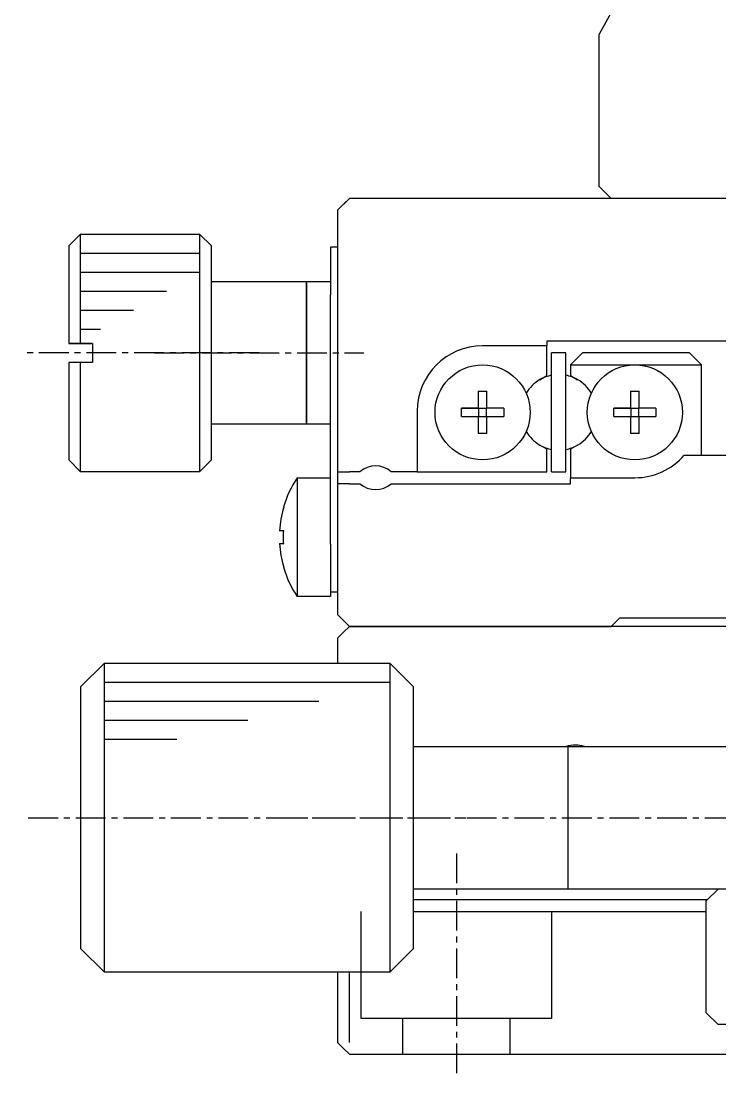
# Model space of a CAD drawing. Extents: x 79 to 327, y 129 to 372.
# Drawn here: x 78.97 to 108.35, y 178.06 to 222.47 of the extents above; entities that cross this region are included whole.
import ezdxf

# ---------------------------------------------------------------- set-up
doc = ezdxf.new("R2010")
doc.units = 0
doc.linetypes.add('CENTER', pattern=[2, 1.25, -0.25, 0.25, -0.25])
doc.layers.get('0').update_dxf_attribs({"linetype": 'CONTINUOUS'})
doc.layers.add('CENTER', color=1, linetype='CENTER')

msp = doc.modelspace()

# ---------------------------------------------------------------- linework, layer by layer
at = {"color": 7, "linetype": 'CONTINUOUS'}
for p, q in [((104.524, 224.192), (103.274, 221.922)), ((103.274, 215.51), (103.274, 221.922)), ((103.274, 215.51), (103.774, 215.01)), ((92.774, 215.01), (92.274, 214.51)), ((92.524, 214.76), (92.774, 215.01)), ((161.774, 215.01), (92.774, 215.01)), ((92.274, 214.51), (92.274, 203.51)), ((80.974, 213.01), (81.474, 213.51)), ((81.474, 213.51), (86.474, 213.51)), ((81.474, 208.91), (81.474, 213.51)), ((86.474, 213.51), (86.474, 203.51)), ((86.474, 213.51), (86.974, 213.01)), ((80.974, 213.01), (80.974, 208.91)), ((86.974, 204.01), (86.974, 213.01)), ((91.974, 212.96), (91.974, 210.96)), ((92.274, 212.96), (91.974, 212.96)), ((86.974, 211.51), (90.974, 211.51)), ((90.974, 205.51), (90.974, 211.51)), ((90.974, 211.51), (90.974, 205.51)), ((90.974, 211.51), (91.974, 211.51)), ((91.974, 200.46), (91.974, 210.96)), ((80.974, 208.91), (81.474, 208.91)), ((81.474, 208.91), (80.974, 208.91)), ((81.474, 208.91), (81.974, 208.91)), ((81.974, 208.91), (81.474, 208.91)), ((81.974, 208.91), (81.974, 208.11)), ((101.074, 208.81), (98.374, 208.81)), ((117.074, 209.01), (101.074, 209.01)), ((101.074, 209.01), (101.074, 208.81)), ((101.074, 207.554), (101.074, 208.81)), ((101.274, 203.51), (101.274, 208.51)), ((101.874, 208.51), (101.274, 208.51)), ((101.874, 203.51), (101.874, 208.51)), ((102.574, 208.51), (102.074, 208.01)), ((107.074, 208.51), (102.574, 208.51)), ((107.574, 208.01), (107.074, 208.51)), ((80.974, 208.11), (80.974, 204.01)), ((81.474, 208.11), (80.974, 208.11)), ((81.474, 203.51), (81.474, 208.11)), ((81.974, 208.11), (81.474, 208.11)), ((102.074, 208.01), (102.074, 207.554)), ((102.074, 208.01), (104.774, 208.01)), ((104.774, 208.01), (107.574, 208.01)), ((107.574, 204.21), (107.574, 208.01)), ((100.78, 207.384), (101.074, 207.554)), ((102.074, 207.554), (102.367, 207.384)), ((98.194, 206.896), (98.194, 206.19)), ((98.554, 206.19), (98.554, 206.896)), ((104.594, 206.896), (104.594, 206.19)), ((104.954, 206.19), (104.954, 206.896)), ((95.624, 206.06), (95.624, 203.51)), ((97.487, 206.19), (98.194, 206.19)), ((98.194, 206.19), (97.487, 206.19)), ((98.204, 206.179), (98.194, 206.19)), ((98.543, 206.179), (98.204, 206.179)), ((98.204, 206.179), (98.204, 205.84)), ((98.543, 206.179), (98.554, 206.19)), ((98.543, 205.84), (98.543, 206.179)), ((99.26, 206.19), (98.554, 206.19)), ((99.26, 206.19), (98.554, 206.19)), ((103.887, 206.19), (104.594, 206.19)), ((104.594, 206.19), (103.887, 206.19)), ((104.604, 206.179), (104.594, 206.19)), ((104.943, 206.179), (104.604, 206.179)), ((104.604, 206.179), (104.604, 205.84)), ((104.943, 206.179), (104.954, 206.19)), ((104.943, 205.84), (104.943, 206.179)), ((105.66, 206.19), (104.954, 206.19)), ((105.66, 206.19), (104.954, 206.19)), ((97.487, 205.83), (98.194, 205.83)), ((98.204, 205.84), (98.194, 205.83)), ((98.194, 205.83), (98.194, 205.123)), ((98.204, 205.84), (98.543, 205.84)), ((98.543, 205.84), (98.554, 205.83)), ((98.554, 205.123), (98.554, 205.83)), ((98.554, 205.83), (99.26, 205.83)), ((103.887, 205.83), (104.594, 205.83)), ((104.604, 205.84), (104.594, 205.83)), ((104.594, 205.83), (104.594, 205.123)), ((104.604, 205.84), (104.943, 205.84)), ((104.943, 205.84), (104.954, 205.83)), ((104.954, 205.123), (104.954, 205.83)), ((104.954, 205.83), (105.66, 205.83)), ((90.974, 205.51), (86.974, 205.51)), ((91.974, 205.51), (90.974, 205.51)), ((101.074, 204.465), (100.78, 204.635)), ((101.074, 203.51), (101.074, 204.465)), ((102.367, 204.635), (102.074, 204.465)), ((102.074, 204.465), (102.074, 203.26)), ((81.474, 203.51), (80.974, 204.01)), ((86.974, 204.01), (86.474, 203.51)), ((106.853, 204.21), (114.574, 204.21)), ((86.474, 203.51), (81.474, 203.51)), ((92.274, 203.51), (92.774, 203.51)), ((92.274, 203.51), (92.274, 203.01)), ((93.212, 203.51), (92.774, 203.51)), ((95.624, 203.51), (94.535, 203.51)), ((95.624, 203.51), (101.074, 203.51)), ((101.274, 203.51), (101.874, 203.51)), ((90.582, 203.26), (90.582, 198.26)), ((90.582, 203.26), (91.974, 203.26)), ((92.274, 203.01), (92.274, 197.51)), ((92.774, 203.01), (92.274, 203.01)), ((92.774, 203.01), (93.212, 203.01)), ((94.535, 203.01), (102.074, 203.01)), ((102.074, 203.01), (102.074, 203.26)), ((102.074, 203.26), (104.774, 203.26)), ((90.011, 202.018), (90.004, 202.022)), ((90.011, 201.02), (89.839, 201.02)), ((89.839, 200.5), (90.011, 200.5)), ((91.974, 200.46), (91.974, 198.46)), ((90.004, 199.498), (90.011, 199.501)), ((91.974, 198.26), (90.582, 198.26)), ((91.974, 198.46), (92.274, 198.46)), ((91.974, 198.46), (91.974, 198.26)), ((92.274, 197.51), (92.524, 197.26)), ((92.774, 197.01), (92.524, 197.26)), ((104.124, 197.36), (103.774, 197.01)), ((117.174, 197.36), (104.124, 197.36)), ((92.524, 196.76), (92.274, 196.51)), ((92.524, 196.76), (92.774, 197.01)), ((100.974, 197.01), (92.774, 197.01)), ((92.774, 197.01), (100.974, 197.01)), ((103.774, 197.01), (100.974, 197.01)), ((100.974, 197.01), (103.774, 197.01)), ((150.774, 197.01), (103.774, 197.01)), ((92.274, 196.51), (92.274, 195.46)), ((81.474, 194.46), (82.474, 195.46)), ((82.474, 182.46), (82.474, 195.46)), ((82.474, 195.46), (94.474, 195.46)), ((94.474, 195.46), (94.474, 188.901)), ((94.474, 195.46), (95.474, 194.46)), ((81.474, 194.46), (81.474, 183.46)), ((95.474, 188.91), (95.474, 194.46)), ((95.474, 191.96), (101.979, 191.96)), ((101.969, 191.96), (110.974, 191.96)), ((101.974, 185.96), (101.974, 191.96)), ((94.474, 188.901), (94.474, 182.46)), ((95.474, 183.46), (95.474, 188.91)), ((101.974, 185.96), (95.474, 185.96)), ((101.974, 185.96), (101.969, 185.96)), ((110.974, 185.96), (101.974, 185.96)), ((101.979, 185.96), (101.974, 185.96)), ((107.774, 185.46), (108.274, 185.96)), ((107.824, 185.51), (95.474, 185.51)), ((107.774, 180.76), (107.774, 185.46)), ((95.474, 185.01), (107.774, 185.01)), ((82.474, 182.46), (81.474, 183.46)), ((95.474, 183.46), (94.474, 182.46)), ((94.474, 182.46), (82.474, 182.46)), ((92.274, 182.46), (92.274, 179.51)), ((92.274, 182.46), (92.274, 181.71)), ((92.774, 179.51), (92.774, 182.46)), ((92.274, 181.71), (92.274, 179.51)), ((108.274, 180.26), (107.774, 180.76)), ((113.321, 180.26), (108.274, 180.26)), ((92.274, 179.51), (92.524, 179.26)), ((92.524, 179.26), (92.774, 179.01)), ((92.774, 179.01), (161.774, 179.01))]:
    msp.add_line(p, q, dxfattribs=at)
at = {"color": 3, "linetype": 'CONTINUOUS'}
for p, q in [((81.474, 212.71), (86.474, 212.71)), ((81.474, 211.91), (86.474, 211.91)), ((81.474, 211.11), (85.088, 211.11)), ((81.474, 210.31), (83.702, 210.31)), ((81.474, 209.51), (82.317, 209.51)), ((82.474, 194.66), (94.474, 194.66)), ((82.474, 193.86), (91.488, 193.86)), ((82.474, 193.06), (88.502, 193.06)), ((82.474, 192.26), (85.517, 192.26)), ((93.274, 180.51), (93.274, 185.01)), ((101.274, 185.01), (101.274, 180.51)), ((101.274, 180.51), (93.274, 180.51)), ((95.024, 179.01), (95.024, 180.51)), ((99.524, 180.51), (99.524, 179.01))]:
    msp.add_line(p, q, dxfattribs=at)
at = {"color": 7, "linetype": 'CONTINUOUS'}
for points in [[(98.193, 206.897, 0), (98.197, 206.897, 0), (98.199, 206.897, 0), (98.203, 206.897, 0), (98.205, 206.897, 0), (98.207, 206.897, 0), (98.211, 206.897, 0), (98.213, 206.897, 0), (98.217, 206.897, 0), (98.219, 206.897, 0), (98.221, 206.897, 0), (98.225, 206.897, 0), (98.227, 206.897, 0), (98.231, 206.897, 0), (98.233, 206.897, 0), (98.235, 206.897, 0), (98.239, 206.897, 0), (98.241, 206.897, 0), (98.245, 206.897, 0), (98.247, 206.897, 0), (98.249, 206.897, 0), (98.253, 206.897, 0), (98.255, 206.897, 0), (98.259, 206.897, 0), (98.261, 206.897, 0), (98.263, 206.897, 0), (98.267, 206.897, 0), (98.269, 206.897, 0), (98.273, 206.897, 0), (98.275, 206.899, 0), (98.279, 206.899, 0), (98.281, 206.899, 0), (98.283, 206.899, 0), (98.287, 206.899, 0), (98.289, 206.899, 0), (98.293, 206.899, 0), (98.295, 206.899, 0), (98.297, 206.899, 0), (98.301, 206.899, 0), (98.303, 206.899, 0), (98.307, 206.899, 0), (98.309, 206.899, 0), (98.311, 206.899, 0), (98.315, 206.899, 0), (98.317, 206.899, 0), (98.321, 206.899, 0), (98.323, 206.899, 0), (98.325, 206.899, 0), (98.329, 206.899, 0), (98.331, 206.899, 0), (98.335, 206.899, 0), (98.337, 206.899, 0), (98.339, 206.899, 0), (98.343, 206.899, 0), (98.345, 206.899, 0), (98.349, 206.899, 0), (98.351, 206.899, 0), (98.355, 206.899, 0), (98.357, 206.899, 0), (98.359, 206.899, 0), (98.363, 206.899, 0), (98.365, 206.899, 0), (98.369, 206.899, 0), (98.371, 206.899, 0), (98.373, 206.899, 0), (98.377, 206.899, 0), (98.379, 206.899, 0), (98.383, 206.899, 0), (98.385, 206.899, 0), (98.387, 206.899, 0), (98.391, 206.899, 0), (98.393, 206.899, 0), (98.397, 206.899, 0), (98.399, 206.899, 0), (98.401, 206.899, 0), (98.405, 206.899, 0), (98.407, 206.899, 0), (98.411, 206.899, 0), (98.413, 206.899, 0), (98.415, 206.899, 0), (98.419, 206.899, 0), (98.421, 206.899, 0), (98.425, 206.899, 0), (98.427, 206.899, 0), (98.431, 206.899, 0), (98.433, 206.899, 0), (98.435, 206.899, 0), (98.439, 206.899, 0), (98.441, 206.899, 0), (98.445, 206.899, 0), (98.447, 206.899, 0), (98.449, 206.899, 0), (98.453, 206.899, 0), (98.455, 206.899, 0), (98.459, 206.899, 0), (98.461, 206.899, 0), (98.463, 206.899, 0), (98.467, 206.899, 0), (98.469, 206.899, 0), (98.473, 206.899, 0), (98.475, 206.897, 0), (98.477, 206.897, 0), (98.481, 206.897, 0), (98.483, 206.897, 0), (98.487, 206.897, 0), (98.489, 206.897, 0), (98.491, 206.897, 0), (98.495, 206.897, 0), (98.497, 206.897, 0), (98.501, 206.897, 0), (98.503, 206.897, 0), (98.505, 206.897, 0), (98.509, 206.897, 0), (98.511, 206.897, 0), (98.515, 206.897, 0), (98.517, 206.897, 0), (98.521, 206.897, 0), (98.523, 206.897, 0), (98.525, 206.897, 0), (98.529, 206.897, 0), (98.531, 206.897, 0), (98.535, 206.897, 0), (98.537, 206.897, 0), (98.539, 206.897, 0), (98.543, 206.897, 0), (98.545, 206.897, 0), (98.549, 206.897, 0), (98.551, 206.897, 0), (98.553, 206.897, 0)], [(104.593, 206.897, 0), (104.597, 206.897, 0), (104.599, 206.897, 0), (104.603, 206.897, 0), (104.605, 206.897, 0), (104.607, 206.897, 0), (104.611, 206.897, 0), (104.613, 206.897, 0), (104.617, 206.897, 0), (104.619, 206.897, 0), (104.621, 206.897, 0), (104.625, 206.897, 0), (104.627, 206.897, 0), (104.631, 206.897, 0), (104.633, 206.897, 0), (104.635, 206.897, 0), (104.639, 206.897, 0), (104.641, 206.897, 0), (104.645, 206.897, 0), (104.647, 206.897, 0), (104.649, 206.897, 0), (104.653, 206.897, 0), (104.655, 206.897, 0), (104.659, 206.897, 0), (104.661, 206.897, 0), (104.663, 206.897, 0), (104.667, 206.897, 0), (104.669, 206.897, 0), (104.673, 206.897, 0), (104.675, 206.899, 0), (104.679, 206.899, 0), (104.681, 206.899, 0), (104.683, 206.899, 0), (104.687, 206.899, 0), (104.689, 206.899, 0), (104.693, 206.899, 0), (104.695, 206.899, 0), (104.697, 206.899, 0), (104.701, 206.899, 0), (104.703, 206.899, 0), (104.707, 206.899, 0), (104.709, 206.899, 0), (104.711, 206.899, 0), (104.715, 206.899, 0), (104.717, 206.899, 0), (104.721, 206.899, 0), (104.723, 206.899, 0), (104.725, 206.899, 0), (104.729, 206.899, 0), (104.731, 206.899, 0), (104.735, 206.899, 0), (104.737, 206.899, 0), (104.739, 206.899, 0), (104.743, 206.899, 0), (104.745, 206.899, 0), (104.749, 206.899, 0), (104.751, 206.899, 0), (104.755, 206.899, 0), (104.757, 206.899, 0), (104.759, 206.899, 0), (104.763, 206.899, 0), (104.765, 206.899, 0), (104.769, 206.899, 0), (104.771, 206.899, 0), (104.773, 206.899, 0), (104.777, 206.899, 0), (104.779, 206.899, 0), (104.783, 206.899, 0), (104.785, 206.899, 0), (104.787, 206.899, 0), (104.791, 206.899, 0), (104.793, 206.899, 0), (104.797, 206.899, 0), (104.799, 206.899, 0), (104.801, 206.899, 0), (104.805, 206.899, 0), (104.807, 206.899, 0), (104.811, 206.899, 0), (104.813, 206.899, 0), (104.815, 206.899, 0), (104.819, 206.899, 0), (104.821, 206.899, 0), (104.825, 206.899, 0), (104.827, 206.899, 0), (104.831, 206.899, 0), (104.833, 206.899, 0), (104.835, 206.899, 0), (104.839, 206.899, 0), (104.841, 206.899, 0), (104.845, 206.899, 0), (104.847, 206.899, 0), (104.849, 206.899, 0), (104.853, 206.899, 0), (104.855, 206.899, 0), (104.859, 206.899, 0), (104.861, 206.899, 0), (104.863, 206.899, 0), (104.867, 206.899, 0), (104.869, 206.899, 0), (104.873, 206.899, 0), (104.875, 206.897, 0), (104.877, 206.897, 0), (104.881, 206.897, 0), (104.883, 206.897, 0), (104.887, 206.897, 0), (104.889, 206.897, 0), (104.891, 206.897, 0), (104.895, 206.897, 0), (104.897, 206.897, 0), (104.901, 206.897, 0), (104.903, 206.897, 0), (104.905, 206.897, 0), (104.909, 206.897, 0), (104.911, 206.897, 0), (104.915, 206.897, 0), (104.917, 206.897, 0), (104.921, 206.897, 0), (104.923, 206.897, 0), (104.925, 206.897, 0), (104.929, 206.897, 0), (104.931, 206.897, 0), (104.935, 206.897, 0), (104.937, 206.897, 0), (104.939, 206.897, 0), (104.943, 206.897, 0), (104.945, 206.897, 0), (104.949, 206.897, 0), (104.951, 206.897, 0), (104.953, 206.897, 0)], [(97.487, 205.831, 0), (97.487, 205.833, 0), (97.487, 205.835, 0), (97.487, 205.839, 0), (97.487, 205.841, 0), (97.487, 205.845, 0), (97.487, 205.847, 0), (97.487, 205.849, 0), (97.487, 205.853, 0), (97.487, 205.855, 0), (97.487, 205.859, 0), (97.487, 205.861, 0), (97.487, 205.863, 0), (97.487, 205.867, 0), (97.487, 205.869, 0), (97.487, 205.873, 0), (97.487, 205.875, 0), (97.487, 205.877, 0), (97.487, 205.881, 0), (97.487, 205.883, 0), (97.487, 205.887, 0), (97.487, 205.889, 0), (97.487, 205.891, 0), (97.487, 205.895, 0), (97.485, 205.897, 0), (97.485, 205.901, 0), (97.485, 205.903, 0), (97.485, 205.905, 0), (97.485, 205.909, 0), (97.485, 205.911, 0), (97.485, 205.915, 0), (97.485, 205.917, 0), (97.485, 205.921, 0), (97.485, 205.923, 0), (97.485, 205.925, 0), (97.485, 205.929, 0), (97.485, 205.931, 0), (97.485, 205.935, 0), (97.485, 205.937, 0), (97.485, 205.939, 0), (97.485, 205.943, 0), (97.485, 205.945, 0), (97.485, 205.949, 0), (97.485, 205.951, 0), (97.485, 205.953, 0), (97.485, 205.957, 0), (97.485, 205.959, 0), (97.485, 205.963, 0), (97.485, 205.965, 0), (97.485, 205.967, 0), (97.485, 205.971, 0), (97.485, 205.973, 0), (97.485, 205.977, 0), (97.485, 205.979, 0), (97.485, 205.981, 0), (97.485, 205.985, 0), (97.485, 205.987, 0), (97.485, 205.991, 0), (97.485, 205.993, 0), (97.485, 205.997, 0), (97.485, 205.999, 0), (97.485, 206.001, 0), (97.485, 206.005, 0), (97.485, 206.007, 0), (97.485, 206.011, 0), (97.485, 206.013, 0), (97.485, 206.015, 0), (97.485, 206.019, 0), (97.485, 206.021, 0), (97.485, 206.025, 0), (97.485, 206.027, 0), (97.485, 206.029, 0), (97.485, 206.033, 0), (97.485, 206.035, 0), (97.485, 206.039, 0), (97.485, 206.041, 0), (97.485, 206.043, 0), (97.485, 206.047, 0), (97.485, 206.049, 0), (97.485, 206.053, 0), (97.485, 206.055, 0), (97.485, 206.057, 0), (97.485, 206.061, 0), (97.485, 206.063, 0), (97.485, 206.067, 0), (97.485, 206.069, 0), (97.485, 206.073, 0), (97.485, 206.075, 0), (97.485, 206.077, 0), (97.485, 206.081, 0), (97.485, 206.083, 0), (97.485, 206.087, 0), (97.485, 206.089, 0), (97.485, 206.091, 0), (97.485, 206.095, 0), (97.485, 206.097, 0), (97.485, 206.101, 0), (97.485, 206.103, 0), (97.485, 206.105, 0), (97.485, 206.109, 0), (97.485, 206.111, 0), (97.485, 206.115, 0), (97.485, 206.117, 0), (97.485, 206.119, 0), (97.485, 206.123, 0), (97.487, 206.125, 0), (97.487, 206.129, 0), (97.487, 206.131, 0), (97.487, 206.133, 0), (97.487, 206.137, 0), (97.487, 206.139, 0), (97.487, 206.143, 0), (97.487, 206.145, 0), (97.487, 206.147, 0), (97.487, 206.151, 0), (97.487, 206.153, 0), (97.487, 206.157, 0), (97.487, 206.159, 0), (97.487, 206.161, 0), (97.487, 206.165, 0), (97.487, 206.167, 0), (97.487, 206.171, 0), (97.487, 206.173, 0), (97.487, 206.177, 0), (97.487, 206.179, 0), (97.487, 206.181, 0), (97.487, 206.185, 0), (97.487, 206.187, 0), (97.487, 206.191, 0)], [(99.261, 206.191, 0), (99.261, 206.187, 0), (99.261, 206.185, 0), (99.261, 206.181, 0), (99.261, 206.179, 0), (99.261, 206.177, 0), (99.261, 206.173, 0), (99.261, 206.171, 0), (99.261, 206.167, 0), (99.261, 206.165, 0), (99.261, 206.161, 0), (99.261, 206.159, 0), (99.261, 206.157, 0), (99.261, 206.153, 0), (99.261, 206.151, 0), (99.261, 206.147, 0), (99.261, 206.145, 0), (99.261, 206.143, 0), (99.261, 206.139, 0), (99.261, 206.137, 0), (99.261, 206.133, 0), (99.261, 206.131, 0), (99.261, 206.129, 0), (99.261, 206.125, 0), (99.261, 206.123, 0), (99.261, 206.119, 0), (99.261, 206.117, 0), (99.261, 206.115, 0), (99.261, 206.111, 0), (99.261, 206.109, 0), (99.261, 206.105, 0), (99.261, 206.103, 0), (99.261, 206.101, 0), (99.261, 206.097, 0), (99.261, 206.095, 0), (99.261, 206.091, 0), (99.261, 206.089, 0), (99.261, 206.087, 0), (99.261, 206.083, 0), (99.261, 206.081, 0), (99.263, 206.077, 0), (99.263, 206.075, 0), (99.263, 206.073, 0), (99.263, 206.069, 0), (99.263, 206.067, 0), (99.263, 206.063, 0), (99.263, 206.061, 0), (99.263, 206.057, 0), (99.263, 206.055, 0), (99.263, 206.053, 0), (99.263, 206.049, 0), (99.263, 206.047, 0), (99.263, 206.043, 0), (99.263, 206.041, 0), (99.263, 206.039, 0), (99.263, 206.035, 0), (99.263, 206.033, 0), (99.263, 206.029, 0), (99.263, 206.027, 0), (99.263, 206.025, 0), (99.263, 206.021, 0), (99.263, 206.019, 0), (99.263, 206.015, 0), (99.263, 206.013, 0), (99.263, 206.011, 0), (99.263, 206.007, 0), (99.263, 206.005, 0), (99.263, 206.001, 0), (99.263, 205.999, 0), (99.263, 205.997, 0), (99.263, 205.993, 0), (99.263, 205.991, 0), (99.263, 205.987, 0), (99.263, 205.985, 0), (99.263, 205.981, 0), (99.263, 205.979, 0), (99.263, 205.977, 0), (99.263, 205.973, 0), (99.263, 205.971, 0), (99.263, 205.967, 0), (99.263, 205.965, 0), (99.263, 205.963, 0), (99.263, 205.959, 0), (99.263, 205.957, 0), (99.263, 205.953, 0), (99.263, 205.951, 0), (99.263, 205.949, 0), (99.263, 205.945, 0), (99.263, 205.943, 0), (99.261, 205.939, 0), (99.261, 205.937, 0), (99.261, 205.935, 0), (99.261, 205.931, 0), (99.261, 205.929, 0), (99.261, 205.925, 0), (99.261, 205.923, 0), (99.261, 205.921, 0), (99.261, 205.917, 0), (99.261, 205.915, 0), (99.261, 205.911, 0), (99.261, 205.909, 0), (99.261, 205.905, 0), (99.261, 205.903, 0), (99.261, 205.901, 0), (99.261, 205.897, 0), (99.261, 205.895, 0), (99.261, 205.891, 0), (99.261, 205.889, 0), (99.261, 205.887, 0), (99.261, 205.883, 0), (99.261, 205.881, 0), (99.261, 205.877, 0), (99.261, 205.875, 0), (99.261, 205.873, 0), (99.261, 205.869, 0), (99.261, 205.867, 0), (99.261, 205.863, 0), (99.261, 205.861, 0), (99.261, 205.859, 0), (99.261, 205.855, 0), (99.261, 205.853, 0), (99.261, 205.849, 0), (99.261, 205.847, 0), (99.261, 205.845, 0), (99.261, 205.841, 0), (99.261, 205.839, 0), (99.261, 205.835, 0), (99.261, 205.833, 0), (99.261, 205.831, 0)], [(103.887, 205.831, 0), (103.887, 205.833, 0), (103.887, 205.835, 0), (103.887, 205.839, 0), (103.887, 205.841, 0), (103.887, 205.845, 0), (103.887, 205.847, 0), (103.887, 205.849, 0), (103.887, 205.853, 0), (103.887, 205.855, 0), (103.887, 205.859, 0), (103.887, 205.861, 0), (103.887, 205.863, 0), (103.887, 205.867, 0), (103.887, 205.869, 0), (103.887, 205.873, 0), (103.887, 205.875, 0), (103.887, 205.877, 0), (103.887, 205.881, 0), (103.887, 205.883, 0), (103.887, 205.887, 0), (103.887, 205.889, 0), (103.887, 205.891, 0), (103.887, 205.895, 0), (103.885, 205.897, 0), (103.885, 205.901, 0), (103.885, 205.903, 0), (103.885, 205.905, 0), (103.885, 205.909, 0), (103.885, 205.911, 0), (103.885, 205.915, 0), (103.885, 205.917, 0), (103.885, 205.921, 0), (103.885, 205.923, 0), (103.885, 205.925, 0), (103.885, 205.929, 0), (103.885, 205.931, 0), (103.885, 205.935, 0), (103.885, 205.937, 0), (103.885, 205.939, 0), (103.885, 205.943, 0), (103.885, 205.945, 0), (103.885, 205.949, 0), (103.885, 205.951, 0), (103.885, 205.953, 0), (103.885, 205.957, 0), (103.885, 205.959, 0), (103.885, 205.963, 0), (103.885, 205.965, 0), (103.885, 205.967, 0), (103.885, 205.971, 0), (103.885, 205.973, 0), (103.885, 205.977, 0), (103.885, 205.979, 0), (103.885, 205.981, 0), (103.885, 205.985, 0), (103.885, 205.987, 0), (103.885, 205.991, 0), (103.885, 205.993, 0), (103.885, 205.997, 0), (103.885, 205.999, 0), (103.885, 206.001, 0), (103.885, 206.005, 0), (103.885, 206.007, 0), (103.885, 206.011, 0), (103.885, 206.013, 0), (103.885, 206.015, 0), (103.885, 206.019, 0), (103.885, 206.021, 0), (103.885, 206.025, 0), (103.885, 206.027, 0), (103.885, 206.029, 0), (103.885, 206.033, 0), (103.885, 206.035, 0), (103.885, 206.039, 0), (103.885, 206.041, 0), (103.885, 206.043, 0), (103.885, 206.047, 0), (103.885, 206.049, 0), (103.885, 206.053, 0), (103.885, 206.055, 0), (103.885, 206.057, 0), (103.885, 206.061, 0), (103.885, 206.063, 0), (103.885, 206.067, 0), (103.885, 206.069, 0), (103.885, 206.073, 0), (103.885, 206.075, 0), (103.885, 206.077, 0), (103.885, 206.081, 0), (103.885, 206.083, 0), (103.885, 206.087, 0), (103.885, 206.089, 0), (103.885, 206.091, 0), (103.885, 206.095, 0), (103.885, 206.097, 0), (103.885, 206.101, 0), (103.885, 206.103, 0), (103.885, 206.105, 0), (103.885, 206.109, 0), (103.885, 206.111, 0), (103.885, 206.115, 0), (103.885, 206.117, 0), (103.885, 206.119, 0), (103.885, 206.123, 0), (103.887, 206.125, 0), (103.887, 206.129, 0), (103.887, 206.131, 0), (103.887, 206.133, 0), (103.887, 206.137, 0), (103.887, 206.139, 0), (103.887, 206.143, 0), (103.887, 206.145, 0), (103.887, 206.147, 0), (103.887, 206.151, 0), (103.887, 206.153, 0), (103.887, 206.157, 0), (103.887, 206.159, 0), (103.887, 206.161, 0), (103.887, 206.165, 0), (103.887, 206.167, 0), (103.887, 206.171, 0), (103.887, 206.173, 0), (103.887, 206.177, 0), (103.887, 206.179, 0), (103.887, 206.181, 0), (103.887, 206.185, 0), (103.887, 206.187, 0), (103.887, 206.191, 0)], [(105.661, 206.191, 0), (105.661, 206.187, 0), (105.661, 206.185, 0), (105.661, 206.181, 0), (105.661, 206.179, 0), (105.661, 206.177, 0), (105.661, 206.173, 0), (105.661, 206.171, 0), (105.661, 206.167, 0), (105.661, 206.165, 0), (105.661, 206.161, 0), (105.661, 206.159, 0), (105.661, 206.157, 0), (105.661, 206.153, 0), (105.661, 206.151, 0), (105.661, 206.147, 0), (105.661, 206.145, 0), (105.661, 206.143, 0), (105.661, 206.139, 0), (105.661, 206.137, 0), (105.661, 206.133, 0), (105.661, 206.131, 0), (105.661, 206.129, 0), (105.661, 206.125, 0), (105.661, 206.123, 0), (105.661, 206.119, 0), (105.661, 206.117, 0), (105.661, 206.115, 0), (105.661, 206.111, 0), (105.661, 206.109, 0), (105.661, 206.105, 0), (105.661, 206.103, 0), (105.661, 206.101, 0), (105.661, 206.097, 0), (105.661, 206.095, 0), (105.661, 206.091, 0), (105.661, 206.089, 0), (105.661, 206.087, 0), (105.661, 206.083, 0), (105.661, 206.081, 0), (105.663, 206.077, 0), (105.663, 206.075, 0), (105.663, 206.073, 0), (105.663, 206.069, 0), (105.663, 206.067, 0), (105.663, 206.063, 0), (105.663, 206.061, 0), (105.663, 206.057, 0), (105.663, 206.055, 0), (105.663, 206.053, 0), (105.663, 206.049, 0), (105.663, 206.047, 0), (105.663, 206.043, 0), (105.663, 206.041, 0), (105.663, 206.039, 0), (105.663, 206.035, 0), (105.663, 206.033, 0), (105.663, 206.029, 0), (105.663, 206.027, 0), (105.663, 206.025, 0), (105.663, 206.021, 0), (105.663, 206.019, 0), (105.663, 206.015, 0), (105.663, 206.013, 0), (105.663, 206.011, 0), (105.663, 206.007, 0), (105.663, 206.005, 0), (105.663, 206.001, 0), (105.663, 205.999, 0), (105.663, 205.997, 0), (105.663, 205.993, 0), (105.663, 205.991, 0), (105.663, 205.987, 0), (105.663, 205.985, 0), (105.663, 205.981, 0), (105.663, 205.979, 0), (105.663, 205.977, 0), (105.663, 205.973, 0), (105.663, 205.971, 0), (105.663, 205.967, 0), (105.663, 205.965, 0), (105.663, 205.963, 0), (105.663, 205.959, 0), (105.663, 205.957, 0), (105.663, 205.953, 0), (105.663, 205.951, 0), (105.663, 205.949, 0), (105.663, 205.945, 0), (105.663, 205.943, 0), (105.661, 205.939, 0), (105.661, 205.937, 0), (105.661, 205.935, 0), (105.661, 205.931, 0), (105.661, 205.929, 0), (105.661, 205.925, 0), (105.661, 205.923, 0), (105.661, 205.921, 0), (105.661, 205.917, 0), (105.661, 205.915, 0), (105.661, 205.911, 0), (105.661, 205.909, 0), (105.661, 205.905, 0), (105.661, 205.903, 0), (105.661, 205.901, 0), (105.661, 205.897, 0), (105.661, 205.895, 0), (105.661, 205.891, 0), (105.661, 205.889, 0), (105.661, 205.887, 0), (105.661, 205.883, 0), (105.661, 205.881, 0), (105.661, 205.877, 0), (105.661, 205.875, 0), (105.661, 205.873, 0), (105.661, 205.869, 0), (105.661, 205.867, 0), (105.661, 205.863, 0), (105.661, 205.861, 0), (105.661, 205.859, 0), (105.661, 205.855, 0), (105.661, 205.853, 0), (105.661, 205.849, 0), (105.661, 205.847, 0), (105.661, 205.845, 0), (105.661, 205.841, 0), (105.661, 205.839, 0), (105.661, 205.835, 0), (105.661, 205.833, 0), (105.661, 205.831, 0)], [(98.553, 205.123, 0), (98.551, 205.123, 0), (98.549, 205.123, 0), (98.545, 205.123, 0), (98.543, 205.123, 0), (98.539, 205.123, 0), (98.537, 205.123, 0), (98.535, 205.123, 0), (98.531, 205.123, 0), (98.529, 205.123, 0), (98.525, 205.123, 0), (98.523, 205.123, 0), (98.521, 205.123, 0), (98.517, 205.123, 0), (98.515, 205.123, 0), (98.511, 205.123, 0), (98.509, 205.123, 0), (98.505, 205.123, 0), (98.503, 205.123, 0), (98.501, 205.123, 0), (98.497, 205.123, 0), (98.495, 205.123, 0), (98.491, 205.123, 0), (98.489, 205.123, 0), (98.487, 205.123, 0), (98.483, 205.123, 0), (98.481, 205.123, 0), (98.477, 205.123, 0), (98.475, 205.123, 0), (98.473, 205.123, 0), (98.469, 205.123, 0), (98.467, 205.123, 0), (98.463, 205.123, 0), (98.461, 205.123, 0), (98.459, 205.121, 0), (98.455, 205.121, 0), (98.453, 205.121, 0), (98.449, 205.121, 0), (98.447, 205.121, 0), (98.445, 205.121, 0), (98.441, 205.121, 0), (98.439, 205.121, 0), (98.435, 205.121, 0), (98.433, 205.121, 0), (98.431, 205.121, 0), (98.427, 205.121, 0), (98.425, 205.121, 0), (98.421, 205.121, 0), (98.419, 205.121, 0), (98.415, 205.121, 0), (98.413, 205.121, 0), (98.411, 205.121, 0), (98.407, 205.121, 0), (98.405, 205.121, 0), (98.401, 205.121, 0), (98.399, 205.121, 0), (98.397, 205.121, 0), (98.393, 205.121, 0), (98.391, 205.121, 0), (98.387, 205.121, 0), (98.385, 205.121, 0), (98.383, 205.121, 0), (98.379, 205.121, 0), (98.377, 205.121, 0), (98.373, 205.121, 0), (98.371, 205.121, 0), (98.369, 205.121, 0), (98.365, 205.121, 0), (98.363, 205.121, 0), (98.359, 205.121, 0), (98.357, 205.121, 0), (98.355, 205.121, 0), (98.351, 205.121, 0), (98.349, 205.121, 0), (98.345, 205.121, 0), (98.343, 205.121, 0), (98.339, 205.121, 0), (98.337, 205.121, 0), (98.335, 205.121, 0), (98.331, 205.121, 0), (98.329, 205.121, 0), (98.325, 205.121, 0), (98.323, 205.121, 0), (98.321, 205.121, 0), (98.317, 205.121, 0), (98.315, 205.121, 0), (98.311, 205.121, 0), (98.309, 205.121, 0), (98.307, 205.121, 0), (98.303, 205.121, 0), (98.301, 205.121, 0), (98.297, 205.121, 0), (98.295, 205.121, 0), (98.293, 205.121, 0), (98.289, 205.121, 0), (98.287, 205.123, 0), (98.283, 205.123, 0), (98.281, 205.123, 0), (98.279, 205.123, 0), (98.275, 205.123, 0), (98.273, 205.123, 0), (98.269, 205.123, 0), (98.267, 205.123, 0), (98.263, 205.123, 0), (98.261, 205.123, 0), (98.259, 205.123, 0), (98.255, 205.123, 0), (98.253, 205.123, 0), (98.249, 205.123, 0), (98.247, 205.123, 0), (98.245, 205.123, 0), (98.241, 205.123, 0), (98.239, 205.123, 0), (98.235, 205.123, 0), (98.233, 205.123, 0), (98.231, 205.123, 0), (98.227, 205.123, 0), (98.225, 205.123, 0), (98.221, 205.123, 0), (98.219, 205.123, 0), (98.217, 205.123, 0), (98.213, 205.123, 0), (98.211, 205.123, 0), (98.207, 205.123, 0), (98.205, 205.123, 0), (98.203, 205.123, 0), (98.199, 205.123, 0), (98.197, 205.123, 0), (98.193, 205.123, 0)], [(104.953, 205.123, 0), (104.951, 205.123, 0), (104.949, 205.123, 0), (104.945, 205.123, 0), (104.943, 205.123, 0), (104.939, 205.123, 0), (104.937, 205.123, 0), (104.935, 205.123, 0), (104.931, 205.123, 0), (104.929, 205.123, 0), (104.925, 205.123, 0), (104.923, 205.123, 0), (104.921, 205.123, 0), (104.917, 205.123, 0), (104.915, 205.123, 0), (104.911, 205.123, 0), (104.909, 205.123, 0), (104.905, 205.123, 0), (104.903, 205.123, 0), (104.901, 205.123, 0), (104.897, 205.123, 0), (104.895, 205.123, 0), (104.891, 205.123, 0), (104.889, 205.123, 0), (104.887, 205.123, 0), (104.883, 205.123, 0), (104.881, 205.123, 0), (104.877, 205.123, 0), (104.875, 205.123, 0), (104.873, 205.123, 0), (104.869, 205.123, 0), (104.867, 205.123, 0), (104.863, 205.123, 0), (104.861, 205.123, 0), (104.859, 205.121, 0), (104.855, 205.121, 0), (104.853, 205.121, 0), (104.849, 205.121, 0), (104.847, 205.121, 0), (104.845, 205.121, 0), (104.841, 205.121, 0), (104.839, 205.121, 0), (104.835, 205.121, 0), (104.833, 205.121, 0), (104.831, 205.121, 0), (104.827, 205.121, 0), (104.825, 205.121, 0), (104.821, 205.121, 0), (104.819, 205.121, 0), (104.815, 205.121, 0), (104.813, 205.121, 0), (104.811, 205.121, 0), (104.807, 205.121, 0), (104.805, 205.121, 0), (104.801, 205.121, 0), (104.799, 205.121, 0), (104.797, 205.121, 0), (104.793, 205.121, 0), (104.791, 205.121, 0), (104.787, 205.121, 0), (104.785, 205.121, 0), (104.783, 205.121, 0), (104.779, 205.121, 0), (104.777, 205.121, 0), (104.773, 205.121, 0), (104.771, 205.121, 0), (104.769, 205.121, 0), (104.765, 205.121, 0), (104.763, 205.121, 0), (104.759, 205.121, 0), (104.757, 205.121, 0), (104.755, 205.121, 0), (104.751, 205.121, 0), (104.749, 205.121, 0), (104.745, 205.121, 0), (104.743, 205.121, 0), (104.739, 205.121, 0), (104.737, 205.121, 0), (104.735, 205.121, 0), (104.731, 205.121, 0), (104.729, 205.121, 0), (104.725, 205.121, 0), (104.723, 205.121, 0), (104.721, 205.121, 0), (104.717, 205.121, 0), (104.715, 205.121, 0), (104.711, 205.121, 0), (104.709, 205.121, 0), (104.707, 205.121, 0), (104.703, 205.121, 0), (104.701, 205.121, 0), (104.697, 205.121, 0), (104.695, 205.121, 0), (104.693, 205.121, 0), (104.689, 205.121, 0), (104.687, 205.123, 0), (104.683, 205.123, 0), (104.681, 205.123, 0), (104.679, 205.123, 0), (104.675, 205.123, 0), (104.673, 205.123, 0), (104.669, 205.123, 0), (104.667, 205.123, 0), (104.663, 205.123, 0), (104.661, 205.123, 0), (104.659, 205.123, 0), (104.655, 205.123, 0), (104.653, 205.123, 0), (104.649, 205.123, 0), (104.647, 205.123, 0), (104.645, 205.123, 0), (104.641, 205.123, 0), (104.639, 205.123, 0), (104.635, 205.123, 0), (104.633, 205.123, 0), (104.631, 205.123, 0), (104.627, 205.123, 0), (104.625, 205.123, 0), (104.621, 205.123, 0), (104.619, 205.123, 0), (104.617, 205.123, 0), (104.613, 205.123, 0), (104.611, 205.123, 0), (104.607, 205.123, 0), (104.605, 205.123, 0), (104.603, 205.123, 0), (104.599, 205.123, 0), (104.597, 205.123, 0), (104.593, 205.123, 0)], [(90.011, 200.501, 0), (90.011, 200.505, 0), (90.011, 200.509, 0), (90.011, 200.513, 0), (90.011, 200.517, 0), (90.011, 200.521, 0), (90.009, 200.525, 0), (90.009, 200.529, 0), (90.009, 200.533, 0), (90.009, 200.537, 0), (90.009, 200.541, 0), (90.009, 200.545, 0), (90.009, 200.549, 0), (90.009, 200.553, 0), (90.009, 200.557, 0), (90.009, 200.561, 0), (90.009, 200.565, 0), (90.007, 200.569, 0), (90.007, 200.573, 0), (90.007, 200.577, 0), (90.007, 200.581, 0), (90.007, 200.585, 0), (90.007, 200.589, 0), (90.007, 200.593, 0), (90.007, 200.597, 0), (90.007, 200.601, 0), (90.007, 200.605, 0), (90.007, 200.609, 0), (90.007, 200.613, 0), (90.007, 200.617, 0), (90.007, 200.621, 0), (90.007, 200.625, 0), (90.007, 200.631, 0), (90.005, 200.635, 0), (90.005, 200.639, 0), (90.005, 200.643, 0), (90.005, 200.647, 0), (90.005, 200.651, 0), (90.005, 200.655, 0), (90.005, 200.659, 0), (90.005, 200.663, 0), (90.005, 200.667, 0), (90.005, 200.671, 0), (90.005, 200.675, 0), (90.005, 200.679, 0), (90.005, 200.683, 0), (90.005, 200.687, 0), (90.005, 200.691, 0), (90.005, 200.695, 0), (90.005, 200.699, 0), (90.005, 200.703, 0), (90.005, 200.707, 0), (90.005, 200.711, 0), (90.005, 200.715, 0), (90.005, 200.719, 0), (90.005, 200.723, 0), (90.005, 200.727, 0), (90.005, 200.731, 0), (90.005, 200.735, 0), (90.005, 200.739, 0), (90.005, 200.743, 0), (90.005, 200.747, 0), (90.005, 200.751, 0), (90.005, 200.757, 0), (90.005, 200.761, 0), (90.005, 200.765, 0), (90.005, 200.769, 0), (90.005, 200.773, 0), (90.005, 200.777, 0), (90.005, 200.781, 0), (90.005, 200.785, 0), (90.005, 200.789, 0), (90.005, 200.793, 0), (90.005, 200.797, 0), (90.005, 200.801, 0), (90.005, 200.805, 0), (90.005, 200.809, 0), (90.005, 200.813, 0), (90.005, 200.817, 0), (90.005, 200.821, 0), (90.005, 200.825, 0), (90.005, 200.829, 0), (90.005, 200.833, 0), (90.005, 200.837, 0), (90.005, 200.841, 0), (90.005, 200.845, 0), (90.005, 200.849, 0), (90.005, 200.853, 0), (90.005, 200.857, 0), (90.005, 200.861, 0), (90.005, 200.865, 0), (90.005, 200.869, 0), (90.005, 200.873, 0), (90.005, 200.877, 0), (90.005, 200.883, 0), (90.005, 200.887, 0), (90.007, 200.891, 0), (90.007, 200.895, 0), (90.007, 200.899, 0), (90.007, 200.903, 0), (90.007, 200.907, 0), (90.007, 200.911, 0), (90.007, 200.915, 0), (90.007, 200.919, 0), (90.007, 200.923, 0), (90.007, 200.927, 0), (90.007, 200.931, 0), (90.007, 200.935, 0), (90.007, 200.939, 0), (90.007, 200.943, 0), (90.007, 200.947, 0), (90.007, 200.951, 0), (90.009, 200.955, 0), (90.009, 200.959, 0), (90.009, 200.963, 0), (90.009, 200.967, 0), (90.009, 200.971, 0), (90.009, 200.975, 0), (90.009, 200.979, 0), (90.009, 200.983, 0), (90.009, 200.987, 0), (90.009, 200.991, 0), (90.009, 200.995, 0), (90.011, 200.999, 0), (90.011, 201.003, 0), (90.011, 201.007, 0), (90.011, 201.011, 0), (90.011, 201.017, 0), (90.011, 201.021, 0)]]:
    msp.add_polyline3d(points, dxfattribs=at)
for centre in [(98.374, 206.01), (104.774, 206.01)]:
    msp.add_circle(centre, 2, dxfattribs=at)
for centre, radius, start, end in [((98.374, 206.06), 2.75, 90, 180), ((101.574, 206.01), 1.588, 120, 135), ((101.574, 206.01), 1.588, 100.8931, 120), ((101.574, 206.01), 1.588, 60, 79.107), ((101.574, 206.01), 1.588, 45, 60), ((101.689, 205.895), 1.75, 134.9956, 148.1135), ((101.574, 206.01), 1.588, 135, 149.5668), ((101.574, 206.01), 1.588, 30.4333, 45), ((101.459, 205.895), 1.75, 31.8865, 45.0044), ((101.689, 206.125), 1.75, 211.8865, 225.0044), ((101.574, 206.01), 1.588, 210.4332, 225), ((101.574, 206.01), 1.588, 315, 329.5667), ((101.459, 206.125), 1.75, 314.9956, 328.1135), ((101.574, 206.01), 1.588, 225, 240), ((101.574, 206.01), 1.588, 300, 315), ((101.574, 206.01), 1.588, 240, 259.1069), ((101.574, 206.01), 1.588, 280.893, 300), ((104.774, 206.01), 2.75, 270, 319.1148), ((93.874, 202.76), 1, 48.5904, 131.4096), ((94.324, 200.76), 4.5, 146.251, 163.7142), ((93.874, 203.76), 1, 228.5904, 311.4096), ((94.324, 200.76), 4.492, 163.7306, 176.6822), ((94.324, 200.76), 4.492, 183.3178, 196.2694), ((94.324, 200.76), 4.5, 196.2858, 213.749)]:
    msp.add_arc(centre, radius, start, end, dxfattribs=at)
at = {"color": 3, "linetype": 'CONTINUOUS'}
for start, end in [(90, 104.8351), (75.1649, 90)]:
    msp.add_arc((102.274, 190.51), 1.5, start, end, dxfattribs=at)
at = {"layer": 'CENTER', "color": 1, "linetype": 'CENTER'}
for p, q in [((88.974, 208.51), (78.974, 208.51)), ((84.574, 208.51), (93.374, 208.51)), ((79.274, 188.96), (97.674, 188.96)), ((89.71, 188.96), (138.871, 188.96)), ((97.274, 187.46), (97.274, 178.06))]:
    msp.add_line(p, q, dxfattribs=at)

doc.saveas('drawing.dxf')
